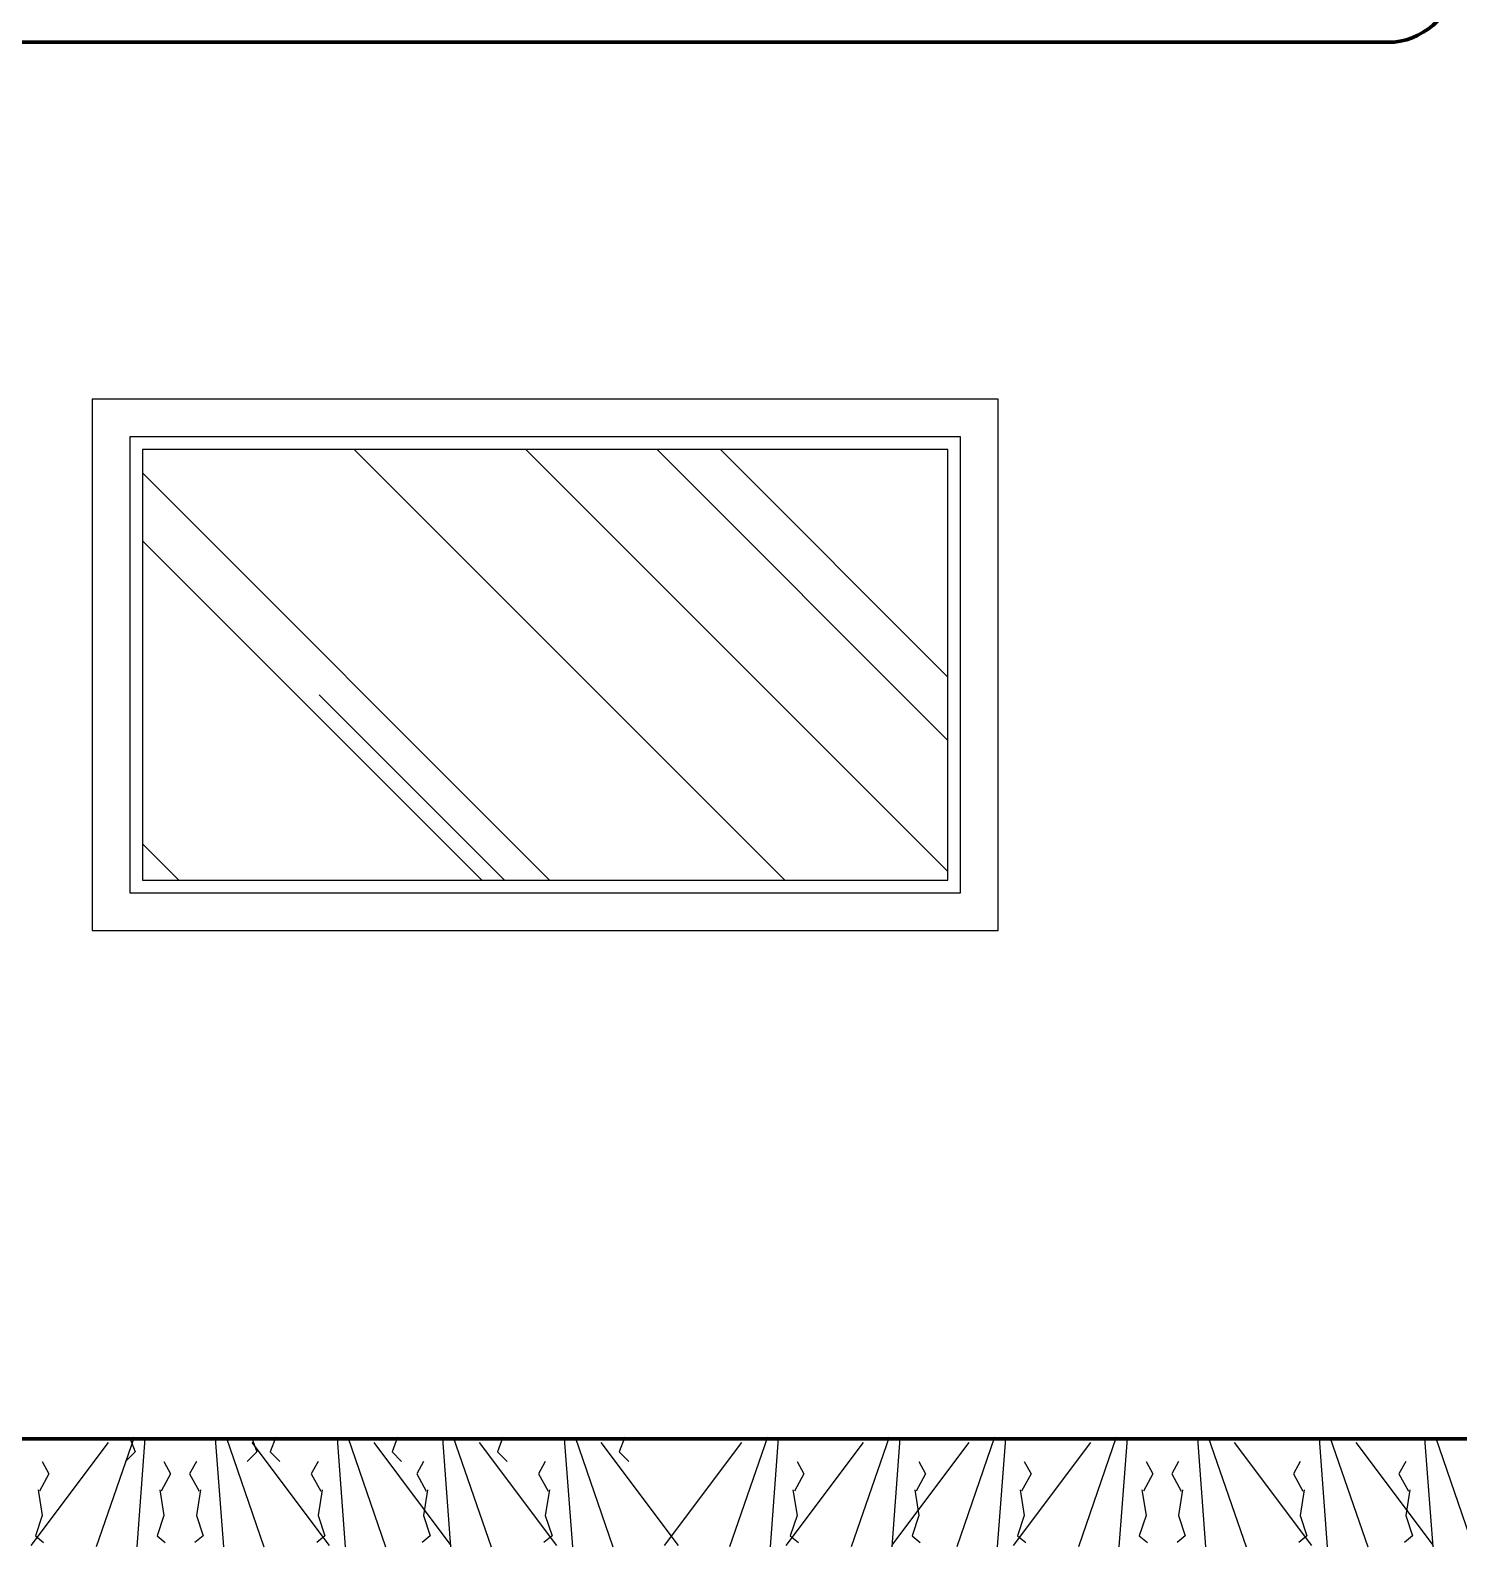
# Model space of a CAD drawing. Header units: millimetres. Extents: x 44393 to 91220, y 25301 to 41858.
# Drawn here: x 56136 to 57795, y 33511 to 35272 of the extents above; entities that cross this region are included whole.
import ezdxf

# ---------------------------------------------------------------- set-up
doc = ezdxf.new("R2010")
doc.units = ezdxf.units.MM

# ---------------------------------------------------------------- blocks, each defined once
blk = doc.blocks.new('fdsfdh4')
at = {"color": 4}
for p, q in [((27059.4, 45426.7), (25379.4, 45426.7)), ((25613, 44953.8, 484.4), (25613, 44453.7, 484.4)), ((26548.7, 44953.8, 484.4), (25613, 44953.8, 484.4)), ((26548.7, 44453.7, 484.4), (26548.7, 44953.8, 484.4)), ((25613, 44453.7, 484.4), (26548.7, 44453.7, 484.4)), ((24721.9, 43805), (27668.5, 43805))]:
    blk.add_line(p, q, dxfattribs=at)
at = {"color": 251}
for p, q in [((25554.6, 45012.3, 484.4), (25554.6, 44395.2, 484.4)), ((26607.2, 45012.3, 484.4), (25554.6, 45012.3, 484.4)), ((26607.2, 44395.2, 484.4), (26607.2, 45012.3, 484.4)), ((25598.4, 44968.5, 484.4), (25598.4, 44439.1, 484.4)), ((26563.3, 44968.5, 484.4), (25598.4, 44968.5, 484.4)), ((26563.3, 44439.1, 484.4), (26563.3, 44968.5, 484.4)), ((25858.9, 44953.8, -64.2), (26359.1, 44453.7, -64.2)), ((26058.5, 44953.8, -64.2), (26548.7, 44463.6, -64.2)), ((26210.8, 44953.8, -64.2), (26548.7, 44615.9, -64.2)), ((26284.3, 44953.8, -64.2), (26548.7, 44689.5, -64.2)), ((25613, 44926.7, -64.2), (26086, 44453.7, -64.2)), ((25613, 44847.9, -64.2), (26007.2, 44453.7, -64.2)), ((25818.3, 44668.9, -64.2), (26033.5, 44453.7, -64.2)), ((25613, 44496, -64.2), (25655.4, 44453.7, -64.2)), ((25598.4, 44439.1, 484.4), (26563.3, 44439.1, 484.4)), ((25554.6, 44395.2, 484.4), (26607.2, 44395.2, 484.4))]:
    blk.add_line(p, q, dxfattribs=at)
at = {"color": 8}
for p, q in [((25573.2, 43800.5), (25483.5, 43681)), ((25603.3, 43806.8), (25559.3, 43679.6)), ((25598.1, 43806.8), (25604.4, 43789.6)), ((25615.9, 43805.3), (25606.4, 43679.6)), ((25697.6, 43805.3), (25707, 43679.6)), ((25710.1, 43806.8), (25754.1, 43679.6)), ((25739.5, 43806.8), (25745.8, 43789.6)), ((25740.2, 43800.5), (25829.9, 43681)), ((25767.8, 43806.8), (25761.5, 43789.6)), ((25839, 43805.3), (25848.4, 43679.6)), ((25851.5, 43806.8), (25895.5, 43679.6)), ((25881.6, 43800.5), (25971.3, 43681)), ((25909.2, 43806.8), (25902.9, 43789.6)), ((25961.5, 43805.3), (25971, 43679.6)), ((25974.1, 43806.8), (26018.1, 43679.6)), ((26004.2, 43800.5), (26093.9, 43681)), ((26031.8, 43806.8), (26025.5, 43789.6)), ((26102.9, 43805.3), (26112.4, 43679.6)), ((26115.5, 43806.8), (26159.5, 43679.6)), ((26145.6, 43800.5), (26235.3, 43681)), ((26173.2, 43806.8), (26166.9, 43789.6)), ((26308.8, 43800.5), (26219.1, 43681)), ((26338.9, 43806.8), (26294.9, 43679.6)), ((26351.5, 43805.3), (26342, 43679.6)), ((26450.2, 43800.5), (26360.5, 43681)), ((26480.3, 43806.8), (26436.3, 43679.6)), ((26572.8, 43800.5), (26483.1, 43681)), ((26492.9, 43805.3), (26483.4, 43679.6)), ((26602.8, 43806.8), (26558.9, 43679.6)), ((26615.4, 43805.3), (26606, 43679.6)), ((26714.2, 43800.5), (26624.5, 43681)), ((26744.3, 43806.8), (26700.3, 43679.6)), ((26756.8, 43805.3), (26747.4, 43679.6)), ((26838.5, 43805.3), (26848, 43679.6)), ((26851.1, 43806.8), (26895.1, 43679.6)), ((26881.2, 43800.5), (26970.9, 43681)), ((26979.9, 43805.3), (26989.4, 43679.6)), ((26992.5, 43806.8), (27036.5, 43679.6)), ((27022.6, 43800.5), (27112.3, 43681)), ((27102.5, 43805.3), (27111.9, 43679.6)), ((27115.1, 43806.8), (27159, 43679.6)), ((25496.5, 43778.6), (25504.3, 43764.4)), ((25604.4, 43789.6), (25593.4, 43778.6)), ((25637.9, 43778.6), (25645.7, 43764.4)), ((25675.6, 43778.6), (25667.7, 43764.4)), ((25745.8, 43789.6), (25734.8, 43778.6)), ((25761.5, 43789.6), (25772.5, 43778.6)), ((25817, 43778.6), (25809.1, 43764.4)), ((25902.9, 43789.6), (25913.9, 43778.6)), ((25939.5, 43778.6), (25931.7, 43764.4)), ((26025.5, 43789.6), (26036.5, 43778.6)), ((26080.9, 43778.6), (26073.1, 43764.4)), ((26166.9, 43789.6), (26177.9, 43778.6)), ((26373.5, 43778.6), (26381.3, 43764.4)), ((26514.9, 43778.6), (26522.7, 43764.4)), ((26637.4, 43778.6), (26645.3, 43764.4)), ((26778.8, 43778.6), (26786.7, 43764.4)), ((26816.5, 43778.6), (26808.7, 43764.4)), ((26957.9, 43778.6), (26950.1, 43764.4)), ((27080.5, 43778.6), (27072.6, 43764.4)), ((25504.3, 43764.4), (25493.3, 43744)), ((25645.7, 43764.4), (25634.7, 43744)), ((25667.7, 43764.4), (25678.7, 43744)), ((25809.1, 43764.4), (25820.1, 43744)), ((25931.7, 43764.4), (25942.7, 43744)), ((26073.1, 43764.4), (26084.1, 43744)), ((26381.3, 43764.4), (26370.3, 43744)), ((26522.7, 43764.4), (26511.7, 43744)), ((26645.3, 43764.4), (26634.3, 43744)), ((26786.7, 43764.4), (26775.7, 43744)), ((26808.7, 43764.4), (26819.7, 43744)), ((26950.1, 43764.4), (26961.1, 43744)), ((27072.6, 43764.4), (27083.6, 43744)), ((25491.7, 43745.6), (25496.5, 43715.8)), ((25633.2, 43745.6), (25637.9, 43715.8)), ((25680.3, 43745.6), (25675.6, 43715.8)), ((25821.7, 43745.6), (25817, 43715.8)), ((25944.2, 43745.6), (25939.5, 43715.8)), ((26085.7, 43745.6), (26080.9, 43715.8)), ((26368.7, 43745.6), (26373.5, 43715.8)), ((26510.1, 43745.6), (26514.9, 43715.8)), ((26632.7, 43745.6), (26637.4, 43715.8)), ((26774.1, 43745.6), (26778.8, 43715.8)), ((26821.2, 43745.6), (26816.5, 43715.8)), ((26962.6, 43745.6), (26957.9, 43715.8)), ((27085.2, 43745.6), (27080.5, 43715.8)), ((25496.5, 43715.8), (25488.6, 43692.2)), ((25637.9, 43715.8), (25630, 43692.2)), ((25675.6, 43715.8), (25683.4, 43692.2)), ((25817, 43715.8), (25824.8, 43692.2)), ((25939.5, 43715.8), (25947.4, 43692.2)), ((26080.9, 43715.8), (26088.8, 43692.2)), ((26373.5, 43715.8), (26365.6, 43692.2)), ((26514.9, 43715.8), (26507, 43692.2)), ((26637.4, 43715.8), (26629.6, 43692.2)), ((26778.8, 43715.8), (26771, 43692.2)), ((26816.5, 43715.8), (26824.4, 43692.2)), ((26957.9, 43715.8), (26965.8, 43692.2)), ((27080.5, 43715.8), (27088.3, 43692.2)), ((25488.6, 43692.2), (25498, 43684.4)), ((25630, 43692.2), (25639.4, 43684.4)), ((25683.4, 43692.2), (25674, 43684.4)), ((25824.8, 43692.2), (25815.4, 43684.4)), ((25947.4, 43692.2), (25938, 43684.4)), ((26088.8, 43692.2), (26079.4, 43684.4)), ((26365.6, 43692.2), (26375, 43684.4)), ((26507, 43692.2), (26516.4, 43684.4)), ((26629.6, 43692.2), (26639, 43684.4)), ((26771, 43692.2), (26780.4, 43684.4)), ((26824.4, 43692.2), (26815, 43684.4)), ((26965.8, 43692.2), (26956.4, 43684.4)), ((27088.3, 43692.2), (27078.9, 43684.4))]:
    blk.add_line(p, q, dxfattribs=at)
at = {"color": 255, "lineweight": 90}
for points in [[(27138.8, 45496.8, -0.378552), (27059.4, 45426.7), (25379.4, 45426.7, -0.378552)], [(24721.9, 43805), (27668.5, 43805), (27668.5, 43900.7), (27392, 43900.7, -0.236068), (27352, 43920.7), (27334.1, 43920.7, -0.289549), (27307, 43937.8, -0.318307), (27326.8, 44051.3, -0.378552), (27256.7, 44130.7), (27256.7, 45210.6, -0.378552), (27326.8, 45290, -0.318309), (27307, 45403.5, -0.289544), (27334.1, 45420.6), (27352, 45420.6, -0.236068), (27392, 45440.6), (27780, 45440.6)]]:
    blk.add_lwpolyline(points, format="xyb", dxfattribs=at)
at = {"color": 4}
blk.add_arc((27059.4, 45506.7), 80, 270, 352.937, dxfattribs=at)

msp = doc.modelspace()

# ---------------------------------------------------------------- block references
at = {"color": 255, "lineweight": 90}
msp.add_blockref('fdsfdh4', (30653.2, -10168.7), dxfattribs=at)

doc.saveas('drawing.dxf')
